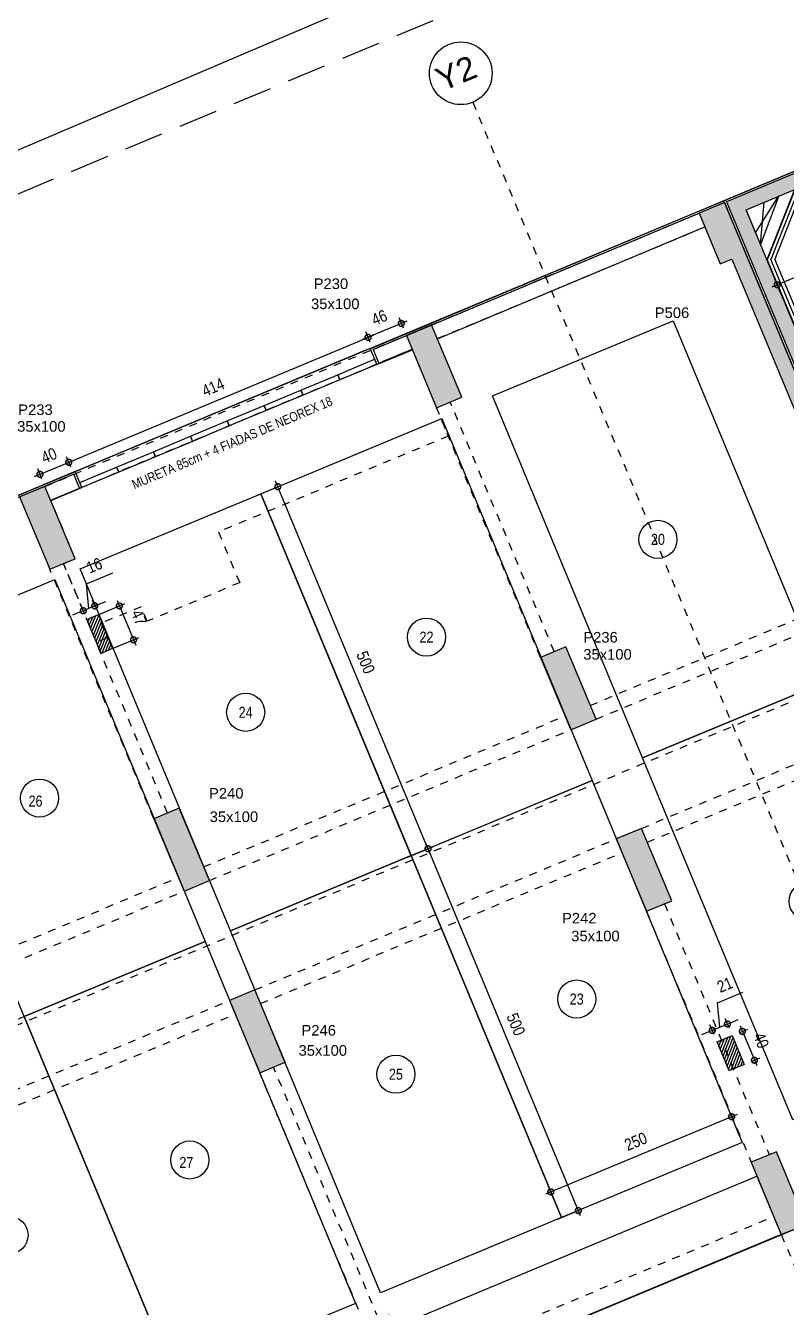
# Model space of a CAD drawing. Header units: metres. Extents: x -133 to 570, y -18 to 184.
# Drawn here: x -56.18 to -46.46, y 6.72 to 23.07 of the extents above; entities that cross this region are included whole.
import ezdxf
from ezdxf.enums import TextEntityAlignment as Align

# ---------------------------------------------------------------- set-up
doc = ezdxf.new("R2010")
doc.units = ezdxf.units.M
doc.header["$PDMODE"] = 35
for name, pattern in [('DASHEDX2', [1.5, 1, -0.5]), ('ESTILO_TQS_0004', [1.12, 0.5, -0.2, 0.01, -0.2, 0.01, -0.2]), ('HIDDEN2', [0.1875, 0.125, -0.0625])]:
    doc.linetypes.add(name, pattern=pattern)
for name, color, linetype in [('1', 232, 'DASHEDX2'), ('12', 232, 'Continuous'), ('154', 37, 'Continuous'), ('205', 232, 'ESTILO_TQS_0004'), ('242', 143, 'Continuous'), ('28', 232, 'Continuous'), ('29', 232, 'Continuous'), ('3', 2, 'Continuous'), ('66', 232, 'HIDDEN2'), ('9', 232, 'Continuous'), ('ARQ-ALV ACAB', 4, 'Continuous'), ('ARQ-ALV OSSO', 5, 'Continuous'), ('ARQ-AUX', 7, 'Continuous'), ('ARQ-AUX1', 1, 'Continuous'), ('ARQ-AUX2', 2, 'Continuous'), ('ARQ-DIM', 2, 'Continuous'), ('ARQ-DIM EMBASAM', 2, 'Continuous'), ('ARQ-ENCH', 1, 'Continuous'), ('ARQ-EST', 2, 'Continuous'), ('ARQ-PRJ', 7, 'DASHEDX2'), ('ARQ-SIM', 1, 'Continuous'), ('ARQ-SIM EMBASAM', 1, 'Continuous'), ('ARQ-TXT EMBASAM', 2, 'Continuous'), ('ARQ-VG', 1, 'Continuous')]:
    doc.layers.add(name, color=color, linetype=linetype)
doc.styles.add('Adesa', font='ARIALN.TTF')
doc.styles.get("Standard").update_dxf_attribs({"font": 'arial.ttf'})
doc.dimstyles.new('ADESA 1-0075', dxfattribs={"dimtxt": 0.15, "dimasz": 0.15, "dimexe": 0.075, "dimexo": 0.1, "dimgap": 0.1, "dimtad": 1, "dimdec": 1, "dimlfac": 100, "dimzin": 12, "dimtxsty": 'Adesa', "dimblk": 'DOTSMALL', "dimcen": 1, "dimdle": 0.075, "dimclrd": 1, "dimclre": 1, "dimclrt": 256, "dimazin": 3, "dimtm": 1e-09, "dimtfac": 1, "dimtdec": 1, "dimtmove": 1, "dimatfit": 0, "dimldrblk": 'DOTSMALL', "dimfxl": 0.8, "dimtvp": 2, "dimtolj": 1, "dimtzin": 0, "dimarcsym": 0})

# ---------------------------------------------------------------- blocks, each defined once
blk = doc.blocks.new('vaga')
blk.add_lwpolyline([(5, 0), (5, -2.5), (0, -2.5), (0, 0)], close=True)
blk.add_circle((2.5, -1.25), 0.243)
blk = doc.blocks.new('_DotSmall')
at = {"color": 0, "linetype": 'ByBlock', "const_width": 0.5}
blk.add_lwpolyline([(-0.0625, 0, 1), (0.0625, 0, 1)], format="xyb", close=True, dxfattribs=at)
blk = doc.blocks.new('*D115')
at = {"layer": 'ARQ-DIM EMBASAM', "color": 1, "lineweight": -2, "transparency": 16777216}
for p, q in [((-47.094, 9.183), (-49.541, 8.167)), ((-47.065, 8.918), (-47.192, 9.224)), ((-49.374, 7.959), (-49.501, 8.265))]:
    blk.add_line(p, q, dxfattribs=at)
at = {"layer": 'Defpoints', "color": 0, "transparency": 16777216}
for p in [(-47.027, 8.826, 0), (-49.472, 8.195), (-49.336, 7.867, 0)]:
    blk.add_point(p, dxfattribs=at)
at = {"layer": 'ARQ-DIM EMBASAM', "color": 1, "lineweight": -2, "transparency": 16777216, "xscale": 0.15, "yscale": 0.15, "zscale": 0.15}
for p, rotation in [((-47.163, 9.154), 22.56132299999763), ((-49.472, 8.195), 202.5613229999976)]:
    blk.add_blockref('_DotSmall', p, dxfattribs=dict(at, rotation=rotation))
at = {"layer": 'ARQ-DIM EMBASAM', "transparency": 16777216, "insert": (-48.386, 8.838), "char_height": 0.15, "attachment_point": 5, "rotation": 22.5613, "style": 'Adesa'}
blk.add_mtext('\\A1;250', dxfattribs=at)
blk = doc.blocks.new('*D116')
at = {"layer": 'ARQ-DIM EMBASAM', "color": 1, "lineweight": -2, "transparency": 16777216}
for p, q in [((-51.299, 12.465), (-50.97, 12.602)), ((-49.092, 7.887), (-51.068, 12.643)), ((-49.381, 7.848), (-49.051, 7.985))]:
    blk.add_line(p, q, dxfattribs=at)
at = {"layer": 'Defpoints', "color": 0, "transparency": 16777216}
for p in [(-51.039, 12.573), (-51.391, 12.427, 0), (-49.473, 7.809, 0)]:
    blk.add_point(p, dxfattribs=at)
at = {"layer": 'ARQ-DIM EMBASAM', "color": 1, "lineweight": -2, "transparency": 16777216, "xscale": 0.15, "yscale": 0.15, "zscale": 0.15}
for p, rotation in [((-51.039, 12.573), 112.5613230000007), ((-49.12, 7.956), 292.5613230000007)]:
    blk.add_blockref('_DotSmall', p, dxfattribs=dict(at, rotation=rotation))
at = {"layer": 'ARQ-DIM EMBASAM', "transparency": 16777216, "insert": (-49.917, 10.332), "char_height": 0.15, "attachment_point": 5, "rotation": 292.5613, "style": 'Adesa'}
blk.add_mtext('\\A1;500', dxfattribs=at)
blk = doc.blocks.new('*D117')
at = {"layer": 'ARQ-DIM EMBASAM', "color": 1, "lineweight": -2, "transparency": 16777216}
for p, q in [((-53.217, 17.083), (-52.888, 17.219)), ((-51.01, 12.504), (-52.986, 17.26)), ((-51.299, 12.465), (-50.97, 12.602))]:
    blk.add_line(p, q, dxfattribs=at)
at = {"layer": 'Defpoints', "color": 0, "transparency": 16777216}
for p in [(-52.957, 17.191), (-53.31, 17.044, 0), (-51.391, 12.427, 0)]:
    blk.add_point(p, dxfattribs=at)
at = {"layer": 'ARQ-DIM EMBASAM', "color": 1, "lineweight": -2, "transparency": 16777216, "xscale": 0.15, "yscale": 0.15, "zscale": 0.15}
for p, rotation in [((-52.957, 17.191), 112.5613229999981), ((-51.039, 12.573), 292.561322999998)]:
    blk.add_blockref('_DotSmall', p, dxfattribs=dict(at, rotation=rotation))
at = {"layer": 'ARQ-DIM EMBASAM', "transparency": 16777216, "insert": (-51.835, 14.95), "char_height": 0.15, "attachment_point": 5, "rotation": 292.5613, "style": 'Adesa'}
blk.add_mtext('\\A1;500', dxfattribs=at)
blk = doc.blocks.new('*D170')
at = {"layer": 'ARQ-DIM EMBASAM', "color": 1, "lineweight": -2, "transparency": 16777216}
for p, q in [((-45.265, 20.316), (-46.649, 19.739)), ((-45.287, 20.174), (-45.363, 20.357)), ((-46.533, 19.655), (-46.609, 19.837))]:
    blk.add_line(p, q, dxfattribs=at)
at = {"layer": 'Defpoints', "color": 0, "transparency": 16777216}
for p in [(-45.248, 20.082), (-46.58, 19.768), (-46.494, 19.562)]:
    blk.add_point(p, dxfattribs=at)
at = {"layer": 'ARQ-DIM EMBASAM', "color": 1, "lineweight": -2, "transparency": 16777216, "xscale": 0.15, "yscale": 0.15, "zscale": 0.15}
for p, rotation in [((-45.334, 20.288), 22.64566509123656), ((-46.58, 19.768), 202.6456650912366)]:
    blk.add_blockref('_DotSmall', p, dxfattribs=dict(at, rotation=rotation))
at = {"layer": 'ARQ-DIM EMBASAM', "transparency": 16777216, "insert": (-46.025, 20.191), "char_height": 0.15, "attachment_point": 5, "rotation": 22.6457, "style": 'Adesa'}
blk.add_mtext('\\A1;135', dxfattribs=at)
blk = doc.blocks.new('ADESA-IND')
h = blk.add_hatch(color=256)
h.paths.add_polyline_path([(0.177, 0), (0.319, 0.125), (0.354, 0.068)])
h.paths.add_polyline_path([(0.177, 0), (0.034, 0.125), (0, 0.068)])
for points in [[(0.177, 0), (0.034, 0.125), (0, 0.068)], [(0.177, 0), (0.319, 0.125), (0.354, 0.068)]]:
    blk.add_lwpolyline(points, close=True)
blk = doc.blocks.new('ESCADA 4 ANDAR')
at = {"layer": 'ARQ-ALV ACAB'}
blk.add_lwpolyline([(2.923, 1.25), (0.493, 1.25), (0.493, 1.4), (2.923, 1.4)], close=True, dxfattribs=at)
at = {"layer": 'ARQ-ALV OSSO'}
blk.add_lwpolyline([(2.918, 1.255), (0.498, 1.255), (0.498, 1.395), (2.918, 1.395)], close=True, dxfattribs=at)
at = {"layer": 'ARQ-AUX1'}
for p, q in [((0.493, 2.609), (0.493, 2.57)), ((0.493, 2.525), (0.493, 1.485)), ((0.763, 2.61), (0.763, 2.57)), ((0.763, 2.525), (0.763, 1.485)), ((1.033, 2.61), (1.033, 2.57)), ((1.033, 2.525), (1.033, 1.485)), ((1.303, 2.61), (1.303, 2.57)), ((1.303, 2.525), (1.303, 1.485)), ((1.573, 2.61), (1.573, 2.57)), ((1.573, 2.525), (1.573, 1.485)), ((1.843, 2.61), (1.843, 2.57)), ((1.843, 2.525), (1.843, 1.485)), ((2.113, 2.61), (2.113, 2.57)), ((2.113, 2.525), (2.113, 1.485)), ((2.383, 2.61), (2.383, 2.57)), ((2.383, 2.525), (2.383, 1.44)), ((2.653, 2.61), (2.653, 2.57)), ((2.653, 2.57), (2.653, 1.485)), ((2.923, 2.61), (2.923, 2.57)), ((2.923, 2.525), (2.923, 1.485)), ((0.493, 1.435), (0.493, 1.4)), ((0.763, 1.44), (0.763, 1.4)), ((1.033, 1.44), (1.033, 1.4)), ((1.303, 1.44), (1.303, 1.4)), ((1.573, 1.44), (1.573, 1.4)), ((1.843, 1.44), (1.843, 1.4)), ((2.113, 1.44), (2.113, 1.4)), ((2.383, 1.44), (2.383, 1.4)), ((2.653, 1.44), (2.653, 1.4)), ((2.923, 1.44), (2.923, 1.4)), ((0.493, 1.25), (0.493, 1.21)), ((0.493, 1.165), (0.493, 0.085)), ((0.783, 1.25), (0.783, 1.21)), ((0.783, 1.165), (0.783, 0.085)), ((1.073, 1.25), (1.073, 1.21)), ((1.073, 1.165), (1.073, 0.085)), ((1.363, 1.25), (1.363, 1.21)), ((1.363, 1.165), (1.363, 0.085)), ((1.653, 1.25), (1.653, 1.21)), ((1.653, 1.165), (1.653, 0.085)), ((1.943, 1.25), (1.943, 1.21)), ((1.943, 1.165), (1.943, 0.085)), ((2.233, 1.25), (2.233, 1.21)), ((2.233, 1.165), (2.233, 0.085)), ((2.523, 1.25), (2.523, 1.21)), ((2.523, 1.165), (2.523, 0.085)), ((2.813, 1.25), (2.813, 1.21)), ((2.813, 1.165), (2.813, 0.085)), ((0.493, 0.04), (0.493, 0)), ((0.783, 0.04), (0.783, 0)), ((1.073, 0.04), (1.073, 0)), ((1.363, 0.04), (1.363, 0)), ((1.653, 0.04), (1.653, 0)), ((1.943, 0.04), (1.943, 0)), ((2.233, 0.04), (2.233, 0)), ((2.523, 0.04), (2.523, 0)), ((2.813, 0.04), (2.813, 0))]:
    blk.add_line(p, q, dxfattribs=at)
for points in [[(3.061, 3.26), (3.101, 3.26)], [(3.146, 3.26), (4.171, 3.26)], [(3.659, 3.26), (3.659, 2.7)], [(4.221, 3.26), (4.261, 3.26)], [(3.061, 2.98), (3.101, 2.98)], [(3.146, 2.98), (4.171, 2.98)], [(4.221, 2.98), (4.261, 2.98)], [(3.061, 2.7), (3.101, 2.7)], [(3.146, 2.7), (4.171, 2.7)], [(4.221, 2.7), (4.261, 2.7)], [(2.813, 0.675), (-0.028, 0.675), (-0.028, 2.025), (2.923, 2.025)]]:
    blk.add_lwpolyline(points, dxfattribs=at)
at = {"layer": 'ARQ-AUX2'}
for p, q in [((3.061, 3.56), (3.146, 3.475)), ((3.101, 3.456), (3.061, 3.496)), ((3.101, 2.615), (3.101, 3.456)), ((3.146, 2.57), (3.146, 3.475)), ((4.261, 3.56), (4.171, 3.47)), ((4.171, 3.47, 0), (4.171, 0.718, 0)), ((4.221, 3.456), (4.261, 3.496)), ((4.221, 3.456, 0), (4.221, 0.705, 0)), ((-0.635, 1.976), (-0.013, 2.539)), ((0.005, 2.494), (-0.59, 1.957)), ((-0.013, 2.539), (0.064, 2.57)), ((0.082, 2.525), (0.005, 2.494)), ((0.064, 2.57), (3.056, 2.57)), ((3.101, 2.525), (0.082, 2.525)), ((3.056, 2.57), (3.101, 2.615)), ((3.101, 2.525), (3.146, 2.57)), ((-0.667, 1.899), (-0.635, 1.976)), ((-0.667, 0.751), (-0.667, 1.899)), ((-0.59, 1.957), (-0.622, 1.88)), ((-0.622, 1.88), (-0.622, 0.77)), ((-0.635, 0.674), (-0.667, 0.751)), ((-0.014, 0.071), (-0.635, 0.674)), ((-0.622, 0.77), (-0.59, 0.693)), ((-0.59, 0.693), (0.004, 0.116)), ((0.063, 0.04), (-0.014, 0.071)), ((0.004, 0.116), (0.081, 0.085))]:
    blk.add_line(p, q, dxfattribs=at)
for points in [[(2.963, 1.165), (0.453, 1.165), (0.408, 1.21), (0.408, 1.44), (0.453, 1.485), (2.963, 1.485), (3.008, 1.44), (3.008, 1.21)], [(2.918, 1.21), (0.498, 1.21), (0.453, 1.255), (0.453, 1.395), (0.498, 1.44), (2.918, 1.44), (2.963, 1.395), (2.963, 1.255)]]:
    blk.add_lwpolyline(points, close=True, dxfattribs=at)
for points in [[(0.063, 0.04), (3.531, 0.04), (3.607, 0.072), (4.221, 0.705)], [(0.081, 0.085), (3.512, 0.085), (3.588, 0.117), (4.171, 0.718)]]:
    blk.add_lwpolyline(points, dxfattribs=at)
at = {"layer": 'ARQ-PRJ'}
blk.add_lwpolyline([(-0.485, 0.866), (-0.118, 1.233), (-0.203, 1.431), (0.08, 1.149), (-0.004, 1.347), (0.402, 1.753)], dxfattribs=at)
for centre, radius, start, end in [((0.459, 1.443), 1.166, 88.3486, 179.7078), ((0.493, 1.2), 1.2, 180, 270)]:
    blk.add_arc(centre, radius, start, end, dxfattribs=at)
at = {"layer": 'ARQ-SIM EMBASAM'}
blk.add_circle((2.813, 0.675), 0.025, dxfattribs=at)
at = {"layer": 'ARQ-SIM EMBASAM', "xscale": 0.7500000000000036, "yscale": 0.7500000000000036, "zscale": 0.125}
blk.add_blockref('ADESA-IND', (3.526, 2.7), dxfattribs=at)
at = {"layer": 'ARQ-SIM EMBASAM', "xscale": 0.7500000000000036, "yscale": 0.7500000000000036, "zscale": 0.125, "rotation": 90}
blk.add_blockref('ADESA-IND', (2.923, 1.893), dxfattribs=at)
blk = doc.blocks.new('*D251')
at = {"layer": 'ARQ-DIM EMBASAM', "color": 1, "lineweight": -2, "transparency": 16777216}
for p, q in [((-55.4, 15.952), (-55.064, 16.093)), ((-55.368, 15.639), (-55.4, 15.952)), ((-55.286, 15.652), (-55.323, 15.739)), ((-55.294, 15.67), (-55.155, 15.728)), ((-55.441, 15.608), (-55.58, 15.551)), ((-55.434, 15.59), (-55.47, 15.678)), ((-55.294, 15.67), (-55.441, 15.608)), ((-55.294, 15.67), (-55.441, 15.608))]:
    blk.add_line(p, q, dxfattribs=at)
at = {"layer": 'Defpoints', "color": 0, "transparency": 16777216}
for p in [(-55.441, 15.608), (-55.248, 15.559), (-55.395, 15.498)]:
    blk.add_point(p, dxfattribs=at)
at = {"layer": 'ARQ-DIM EMBASAM', "color": 1, "lineweight": -2, "transparency": 16777216, "xscale": 0.15, "yscale": 0.15, "zscale": 0.15}
for p, rotation in [((-55.294, 15.67), 202.6539497683631), ((-55.441, 15.608), 22.65394976836306)]:
    blk.add_blockref('_DotSmall', p, dxfattribs=dict(at, rotation=rotation))
at = {"layer": 'ARQ-DIM EMBASAM', "transparency": 16777216, "insert": (-55.3, 16.186), "char_height": 0.15, "attachment_point": 5, "rotation": 22.6539, "style": 'Adesa'}
blk.add_mtext('\\A1;16', dxfattribs=at)
blk = doc.blocks.new('*D252')
at = {"layer": 'ARQ-DIM EMBASAM', "color": 1, "lineweight": -2, "transparency": 16777216}
for p, q in [((-47.345, 10.607), (-47.018, 10.744)), ((-47.313, 10.296), (-47.345, 10.607)), ((-47.387, 10.201), (-47.439, 10.324)), ((-47.216, 10.336), (-47.41, 10.255)), ((-47.216, 10.336), (-47.41, 10.255)), ((-47.193, 10.282), (-47.245, 10.405)), ((-47.216, 10.336), (-47.078, 10.394)), ((-47.41, 10.255), (-47.548, 10.197))]:
    blk.add_line(p, q, dxfattribs=at)
at = {"layer": 'Defpoints', "color": 0, "transparency": 16777216}
for p in [(-47.41, 10.255), (-47.155, 10.189), (-47.349, 10.109)]:
    blk.add_point(p, dxfattribs=at)
at = {"layer": 'ARQ-DIM EMBASAM', "color": 1, "lineweight": -2, "transparency": 16777216, "xscale": 0.15, "yscale": 0.15, "zscale": 0.15}
for p, rotation in [((-47.41, 10.255), 22.64854631721699), ((-47.216, 10.336), 202.648546317217)]:
    blk.add_blockref('_DotSmall', p, dxfattribs=dict(at, rotation=rotation))
at = {"layer": 'ARQ-DIM EMBASAM', "transparency": 16777216, "insert": (-47.249, 10.837), "char_height": 0.15, "attachment_point": 5, "rotation": 22.6485, "style": 'Adesa'}
blk.add_mtext('\\A1;21', dxfattribs=at)
blk = doc.blocks.new('*D253')
at = {"layer": 'ARQ-DIM EMBASAM', "color": 1, "lineweight": -2, "transparency": 16777216}
for p, q in [((-47.055, 10.312), (-46.843, 9.805)), ((-47.063, 10.228), (-46.957, 10.272)), ((-46.909, 9.859), (-46.803, 9.903))]:
    blk.add_line(p, q, dxfattribs=at)
at = {"layer": 'Defpoints', "color": 0, "transparency": 16777216}
for p in [(-47.155, 10.189), (-47.001, 9.82), (-46.872, 9.874)]:
    blk.add_point(p, dxfattribs=at)
at = {"layer": 'ARQ-DIM EMBASAM', "color": 1, "lineweight": -2, "transparency": 16777216, "xscale": 0.15, "yscale": 0.15, "zscale": 0.15}
for p, rotation in [((-47.026, 10.243), 112.6539499890447), ((-46.872, 9.874), 292.6539499890447)]:
    blk.add_blockref('_DotSmall', p, dxfattribs=dict(at, rotation=rotation))
at = {"layer": 'ARQ-DIM EMBASAM', "transparency": 16777216, "insert": (-46.786, 10.127), "char_height": 0.15, "attachment_point": 5, "rotation": 292.6539, "style": 'Adesa'}
blk.add_mtext('\\A1;40', dxfattribs=at)
blk = doc.blocks.new('CIRCULAÇAO VERTICAL EMBASAMENTO')
at = {"layer": 'ARQ-ALV ACAB', "elevation": 0}
for points in [[(4.975, -2.116), (4.975, 2.255), (4.785, 2.255), (4.785, 2.455), (5.275, 2.455)], [(4.306, -2.805), (4.975, -2.116)], [(-0.075, -3.025), (5.275, -3.025)]]:
    blk.add_lwpolyline(points, dxfattribs=at)
at = {"layer": 'ARQ-ALV OSSO', "elevation": 0}
for points in [[(-0.075, -3), (5.17, -3), (5.17, 2.45), (4.79, 2.45), (4.79, 2.26), (4.98, 2.26), (4.98, -2.81), (0, -2.81), (0, -0.19), (2.55, -0.19), (2.55, 2.26)], [(5.275, -3), (5.2, -3), (5.2, 2.45), (5.275, 2.45)], [(4.308, -2.81), (4.98, -2.118)], [(4.524, -2.81), (4.98, -2.328)]]:
    blk.add_lwpolyline(points, dxfattribs=at)
at = {"layer": 'ARQ-SIM', "elevation": 0}
for points in [[(4.98, -2.328), (4.731, -2.81)], [(4.98, -2.492), (4.524, -2.81)]]:
    blk.add_lwpolyline(points, dxfattribs=at)
blk = doc.blocks.new('terreno + circ vert')
at = {"layer": 'ARQ-AUX2'}
blk.add_lwpolyline([(40.5424, -5.025), (-9.4576, -5.025), (-9.4576, -6.3993), (-12.8191, -4.225), (-35.3141, -4.225), (-38.7204, -6.3934), (-38.7204, -5.025), (-98.7204, -5.025), (-98.7204, -6.3233), (-100.1347, -7.6164, -0.2181845), (-104.0373, -5.9813, -0.3681428), (-104.1124, 0.3352, -0.1038207), (-102.2922, 1.9977), (-101.1746, 2.4667), (-79.9769, 11.499), (-64.6872, 17.9037), (-47.6349, 25.1734, 0.004837), (-33.9339, 29.6502, 0.3216599), (-26.9675, 42.0962)], format="xyb", dxfattribs=at)
at = {"layer": 'ARQ-EST', "color": 102}
blk.add_lwpolyline([(45.0315, 1.1617, 0.011807), (45.0465, 1.811), (45.1211, 8.4606), (42.945, 9.4812), (35.5548, 12.9472), (27.5061, 16.8929), (22.1014, 19.5405), (15.0017, 23.0148), (8.3251, 26.282), (0.4895, 30.0914), (-5.8932, 33.2362), (-11.2422, 35.8718), (-77.2068, 8.3436), (-72.4625, -3.025), (39.7459, -3.025), (40.5291, -3.025, 0.3925275), (45.0315, 1.1617)], format="xyb", dxfattribs=at)
at = {"layer": 'ARQ-PRJ', "color": 1, "ltscale": 0.5}
blk.add_lwpolyline([(48.0419, 1.3908), (48.1056, 7.0609), (42.945, 9.4812), (35.5548, 12.9472), (27.5061, 16.8929), (22.1014, 19.5405), (15.0017, 23.0148), (8.3251, 26.282), (0.4895, 30.0914), (-5.8932, 33.2362), (-12.2759, 36.3811), (-18.9156, 39.6675), (-31.5995, 31.2229), (-104.3835, 0.8491), (-104.1403, -6.025), (40.5424, -6.025, 0.4109303)], format="xyb", close=True, dxfattribs=at)
at = {"layer": 'Defpoints'}
blk.add_lwpolyline([(45.0315, 1.1617, 0.0118069), (45.0465, 1.811), (45.1211, 8.4606), (42.945, 9.4812), (35.5548, 12.9472), (27.5061, 16.8929), (22.1014, 19.5405), (15.0017, 23.0148), (8.3251, 26.282), (0.4895, 30.0914), (-5.8932, 33.2362), (-11.2422, 35.8718), (-77.2068, 8.3436), (-72.4625, -3.025), (39.7459, -3.025), (40.5292, -3.025, 0.3925339)], format="xyb", close=True, dxfattribs=at)
at = {"rotation": 202.6491162783326}
blk.add_blockref('CIRCULAÇAO VERTICAL EMBASAMENTO', (-41.3011, 20.0498, 0), dxfattribs=at)
blk = doc.blocks.new('PL NEOREX 18')
at = {"layer": 'ARQ-AUX1'}
blk.add_lwpolyline([(0, 0), (0.51, 0), (0.51, -0.07), (0, -0.07)], close=True, dxfattribs=at)
blk = doc.blocks.new('*D328')
at = {"layer": 'ARQ-DIM EMBASAM', "color": 1, "lineweight": -2, "transparency": 16777216}
for p, q in [((-51.78, 19.036), (-51.834, 19.166)), ((-55.695, 17.474), (-51.736, 19.126)), ((-55.6, 17.442), (-55.655, 17.572))]:
    blk.add_line(p, q, dxfattribs=at)
at = {"layer": 'Defpoints', "color": 0, "transparency": 16777216}
for p in [(-51.805, 19.097), (-51.741, 18.944), (-55.562, 17.349)]:
    blk.add_point(p, dxfattribs=at)
at = {"layer": 'ARQ-DIM EMBASAM', "color": 1, "lineweight": -2, "transparency": 16777216, "xscale": 0.15, "yscale": 0.15, "zscale": 0.15}
for p, rotation in [((-51.805, 19.097), 22.65242838520246), ((-55.626, 17.503), 202.6524283852025)]:
    blk.add_blockref('_DotSmall', p, dxfattribs=dict(at, rotation=rotation))
at = {"layer": 'ARQ-DIM EMBASAM', "transparency": 16777216, "insert": (-53.783, 18.462), "char_height": 0.15, "attachment_point": 5, "rotation": 22.6524, "style": 'Adesa'}
blk.add_mtext('\\A1;414', dxfattribs=at)
blk = doc.blocks.new('*D331')
at = {"layer": 'ARQ-DIM EMBASAM', "color": 1, "lineweight": -2, "transparency": 16777216}
for p, q in [((-56.063, 17.32), (-55.556, 17.531)), ((-55.6, 17.442), (-55.655, 17.572)), ((-55.969, 17.288), (-56.023, 17.418))]:
    blk.add_line(p, q, dxfattribs=at)
at = {"layer": 'Defpoints', "color": 0, "transparency": 16777216}
for p in [(-55.626, 17.503), (-55.562, 17.349), (-55.93, 17.195)]:
    blk.add_point(p, dxfattribs=at)
at = {"layer": 'ARQ-DIM EMBASAM', "color": 1, "lineweight": -2, "transparency": 16777216, "xscale": 0.15, "yscale": 0.15, "zscale": 0.15}
for p, rotation in [((-55.626, 17.503), 22.65394656000356), ((-55.994, 17.349), 202.6539465600036)]:
    blk.add_blockref('_DotSmall', p, dxfattribs=dict(at, rotation=rotation))
at = {"layer": 'ARQ-DIM EMBASAM', "transparency": 16777216, "insert": (-55.878, 17.589), "char_height": 0.15, "attachment_point": 5, "rotation": 22.6539, "style": 'Adesa'}
blk.add_mtext('\\A1;40', dxfattribs=at)
blk = doc.blocks.new('*D332')
at = {"layer": 'ARQ-DIM EMBASAM', "color": 1, "lineweight": -2, "transparency": 16777216}
for p, q in [((-51.311, 19.303), (-51.874, 19.068)), ((-51.354, 19.214), (-51.409, 19.344)), ((-51.78, 19.036), (-51.834, 19.166))]:
    blk.add_line(p, q, dxfattribs=at)
at = {"layer": 'Defpoints', "color": 0, "transparency": 16777216}
for p in [(-51.805, 19.097), (-51.316, 19.121), (-51.741, 18.944)]:
    blk.add_point(p, dxfattribs=at)
at = {"layer": 'ARQ-DIM EMBASAM', "color": 1, "lineweight": -2, "transparency": 16777216, "xscale": 0.15, "yscale": 0.15, "zscale": 0.15}
for p, rotation in [((-51.38, 19.274), 22.65454244595748), ((-51.805, 19.097), 202.6545424459575)]:
    blk.add_blockref('_DotSmall', p, dxfattribs=dict(at, rotation=rotation))
at = {"layer": 'ARQ-DIM EMBASAM', "transparency": 16777216, "insert": (-51.661, 19.349), "char_height": 0.15, "attachment_point": 5, "rotation": 22.6545, "style": 'Adesa'}
blk.add_mtext('\\A1;46', dxfattribs=at)
blk = doc.blocks.new('*D365')
at = {"layer": 'ARQ-DIM EMBASAM', "color": 1, "lineweight": -2, "transparency": 16777216}
for p, q in [((-55.229, 15.567), (-54.911, 15.7)), ((-55.009, 15.74), (-54.77, 15.169)), ((-55.048, 15.134), (-54.73, 15.267))]:
    blk.add_line(p, q, dxfattribs=at)
at = {"layer": 'Defpoints', "color": 0, "transparency": 16777216}
for p in [(-55.321, 15.529, 0), (-54.799, 15.238), (-55.141, 15.095, 0)]:
    blk.add_point(p, dxfattribs=at)
at = {"layer": 'ARQ-DIM EMBASAM', "color": 1, "lineweight": -2, "transparency": 16777216, "xscale": 0.15, "yscale": 0.15, "zscale": 0.15}
for p, rotation in [((-54.98, 15.671), 112.6539497683633), ((-54.799, 15.238), 292.6539497683632)]:
    blk.add_blockref('_DotSmall', p, dxfattribs=dict(at, rotation=rotation))
at = {"layer": 'ARQ-DIM EMBASAM', "transparency": 16777216, "insert": (-54.728, 15.522), "char_height": 0.15, "attachment_point": 5, "rotation": 292.6539, "style": 'Adesa'}
blk.add_mtext('\\A1;47', dxfattribs=at)
blk = doc.blocks.new('est-lo-027-5s2-r00')
at = {"layer": '3'}
h = blk.add_hatch(color=8, dxfattribs=at)
h.dxf.hatch_style = 1
h.paths.add_polyline_path([(-148.970122, -1084.012884), (-175.931779, -1019.413174), (-161.168519, -1013.253129), (-321.746601, -628.409121), (-336.548809, -634.585416), (-359.652264, -579.215304), (-327.356512, -565.739741), (-116.720778, -1070.552721)])
h.paths.add_polyline_path([(-2993.189391, -2271.093091), (-3020.150796, -2206.493691), (-3034.91647, -2212.656366), (-3140.452498, -1959.793707), (-3125.686931, -1953.631076), (-3148.796798, -1898.260198), (-3181.096476, -1911.740954), (-3025.489069, -2284.573847)])
h.paths.add_polyline_path([(-3206.956585, -1758.910115), (-3258.953894, -1634.325686), (-3291.253561, -1647.80647), (-3239.256251, -1772.390899)])
h.paths.add_polyline_path([(-3349.413448, -1508.456443), (-3317.113664, -1494.975643), (-3340.223531, -1439.604766), (-3354.989096, -1445.767396), (-3459.753463, -1194.753625), (-3444.987898, -1188.590995), (-3471.949774, -1123.990766), (-3504.249558, -1137.471566)])
h.paths.add_polyline_path([(-307.055595, -557.258747), (-324.589687, -564.576864), (-113.903768, -1069.377), (37.443296, -1006.210029), (30.125018, -988.67555), (-103.687953, -1044.524404)])
h.paths.add_polyline_path([(395.50603, -856.766701), (368.54544, -792.167119), (353.779873, -798.329751), (193.164483, -413.500243), (207.93005, -407.337612), (184.820183, -351.966735), (-61.58022, -454.805644), (-28.455689, -534.171498), (-10.921578, -526.853373), (-36.727985, -465.02163), (159.838629, -382.981602), (355.888227, -852.713346), (159.321613, -934.753374), (132.745266, -871.076866), (115.211155, -878.39499), (141.787502, -942.071499), (123.330543, -949.774788), (130.648668, -967.308899)])
h.paths.add_polyline_path([(-627.731572, 63.086413), (-600.77006, -1.512943), (-586.004505, 4.649683), (-426.160048, -378.335115), (-440.918994, -384.494983), (-417.811063, -439.861221), (-385.518803, -426.383561), (-595.432703, 76.566831)])
h.paths.add_polyline_path([(-83.249658, 290.335142), (-592.661728, 77.724364), (-382.746826, -425.22843), (-365.212715, -417.910305), (-567.809492, 67.508377), (-108.231211, 259.320275), (-7.318125, 17.534111), (-242.644353, -80.682824), (-140.960826, -324.314951), (-70.362958, -294.849871), (-77.681083, -277.31576), (-130.744839, -299.462715), (-217.792117, -90.898811), (0, 0), (87.047278, -208.563904), (33.98352, -230.71086), (41.301645, -248.244971), (126.66508, -212.61726), (103.555213, -157.246382), (88.789646, -163.409014), (-71.053349, 219.572281), (-56.287782, 225.734912)])
h.paths.add_polyline_path([(2148.345152, 312.594689), (2171.455384, 257.22294), (2186.220944, 263.385568), (2291.759341, 10.517234), (2276.992979, 4.354271), (2303.95449, -60.245085), (2336.258434, -46.762549), (2180.648658, 326.076018)])
h.paths.add_polyline_path([(2122.488559, 465.414846), (2070.491249, 589.999274), (2038.191583, 576.51849), (2090.188893, 451.934062)])
h.paths.add_polyline_path([(1825.196854, 1086.85293), (1852.158366, 1022.253574), (1866.923925, 1028.416201), (1971.688571, 777.401762), (1956.922202, 771.238796), (1980.031084, 715.87028), (2012.330763, 729.351036), (1857.495723, 1100.333348)])
h.paths.add_polyline_path([(-2506.848631, -2068.110954), (-2474.548964, -2054.63017), (-2513.06549, -1962.345409), (-2545.365156, -1975.826193)])
h.paths.add_polyline_path([(-2008.510637, -1860.120102), (-1971.596733, -1844.713492), (-2010.113259, -1752.42873), (-2047.027163, -1767.83534)])
h.paths.add_polyline_path([(-1510.173594, -1652.131632), (-1477.873928, -1638.650848), (-1516.390454, -1546.366086), (-1548.69012, -1559.84687)])
h.paths.add_polyline_path([(-2727.356416, -1539.777778), (-2695.056749, -1526.296994), (-2733.573275, -1434.012233), (-2765.872941, -1447.493017)])
h.paths.add_polyline_path([(-1016.425474, -1446.127269), (-984.125808, -1432.646485), (-1022.642334, -1340.361723), (-1054.942, -1353.842507)])
h.paths.add_polyline_path([(-2180.679227, -1447.607099), (-2143.765323, -1432.200489), (-2182.281849, -1339.915727), (-2219.195753, -1355.322337)])
h.paths.add_polyline_path([(-522.726284, -1240.005668), (-490.426618, -1226.524884), (-528.943144, -1134.240122), (-561.24281, -1147.720906)])
h.paths.add_polyline_path([(-1682.342105, -1239.618596), (-1650.042439, -1226.137812), (-1688.558965, -1133.85305), (-1720.858631, -1147.333834)])
h.paths.add_polyline_path([(-2277.354905, -1215.973493), (-2240.441001, -1200.566883), (-2278.957527, -1108.282121), (-2315.871431, -1123.688731)])
h.paths.add_polyline_path([(-1188.61845, -1033.555614), (-1156.318784, -1020.07483), (-1194.83531, -927.790068), (-1227.134976, -941.270852)])
h.paths.add_polyline_path([(-1779.017844, -1007.985049), (-1746.718178, -994.504265), (-1785.234704, -902.219503), (-1817.53437, -915.700287)])
h.paths.add_polyline_path([(-2947.092742, -1013.293008), (-2914.793075, -999.812224), (-2953.309601, -907.527463), (-2985.609268, -921.008247)])
h.paths.add_polyline_path([(-694.894795, -827.492632), (-662.595129, -814.011848), (-701.111655, -721.727086), (-733.411321, -735.20787)])
h.paths.add_polyline_path([(-1285.29419, -801.922067), (-1252.994524, -788.441283), (-1291.51105, -696.156521), (-1323.810716, -709.637305)])
h.paths.add_polyline_path([(-2448.754038, -805.303867), (-2411.840133, -789.897257), (-2450.356659, -697.612495), (-2487.270563, -713.019106)])
h.paths.add_polyline_path([(72.453638, -775.948255), (89.987743, -768.630115), (31.827789, -629.280125), (14.293684, -636.598265)], flags=17)
h.paths.add_polyline_path([(793.258016, -690.758509), (825.557683, -677.277725), (787.041157, -584.992964), (754.741491, -598.473748)])
h.paths.add_polyline_path([(-791.570535, -595.859085), (-759.270869, -582.378301), (-797.787395, -490.093539), (-830.087061, -503.574323)])
h.paths.add_polyline_path([(-1950.416952, -597.315399), (-1918.117286, -583.834615), (-1956.633811, -491.549854), (-1988.933478, -505.030638)])
h.paths.add_polyline_path([(1288.827223, -483.924739), (1325.741127, -468.518129), (1287.224601, -376.233367), (1250.310697, -391.639977)])
h.paths.add_polyline_path([(-1456.693297, -391.252417), (-1424.393631, -377.771633), (-1462.910156, -285.486871), (-1495.209823, -298.967655)])
h.paths.add_polyline_path([(1791.778336, -274.010037), (1824.078002, -260.529253), (1785.561476, -168.244491), (1753.26181, -181.725275)])
h.paths.add_polyline_path([(621.089508, -278.245472), (653.389175, -264.764688), (614.872649, -172.479927), (582.572983, -185.960711)])
h.paths.add_polyline_path([(-962.969643, -185.189435), (-930.669976, -171.708651), (-969.186502, -79.423889), (-1001.486168, -92.904673)])
h.paths.add_polyline_path([(1116.658827, -71.412197), (1153.572731, -56.005587), (1115.056205, 36.279175), (1078.142301, 20.872565)])
h.paths.add_polyline_path([(524.413242, -46.610684), (556.712909, -33.1299), (518.196383, 59.154862), (485.896717, 45.674078)])
h.paths.add_polyline_path([(1019.982611, 160.222697), (1056.896515, 175.629307), (1018.379989, 267.914069), (981.466085, 252.507459)])
h.paths.add_polyline_path([(1571.272116, 254.319389), (1603.571782, 267.800173), (1565.055256, 360.084935), (1532.75559, 346.604151)])
h.paths.add_polyline_path([(353.015134, 364.056581), (385.3148, 377.537365), (346.798275, 469.822126), (314.498608, 456.341342)])
h.paths.add_polyline_path([(848.584495, 570.889889), (885.4984, 586.2965), (846.981874, 678.581261), (810.067969, 663.174651)])
h.paths.add_polyline_path([(1351.53582, 780.80418), (1383.835487, 794.284964), (1345.318961, 886.569725), (1313.019294, 873.088941)])
edge = h.paths.add_edge_path(flags=17)
edge.add_line((16.667724, 82.372607), (19.948001, 83.741683))
at = {"layer": '1'}
for p, q in [((-969.186502, -79.423889), (-627.731572, 63.086413)), ((-961.868423, -96.958019), (-620.413493, 45.552283)), ((-1462.910156, -285.486871), (-1001.486168, -92.904673)), ((-1455.592033, -303.020983), (-994.168045, -110.438785)), ((-812.552947, -496.256205), (-945.435529, -177.871317)), ((-830.087061, -503.574323), (-962.969643, -185.189435)), ((-1323.810716, -709.637305), (-1456.693414, -391.252465)), ((-1306.276605, -702.31918), (-1439.159303, -383.934341)), ((-766.588994, -564.84419), (-425.127873, -422.33026)), ((-759.270869, -582.378301), (-417.809748, -439.864371)), ((-1260.312649, -770.907172), (-798.888674, -578.324942)), ((-701.111655, -721.727086), (-359.652771, -579.21409)), ((-1252.994524, -788.441283), (-791.570549, -595.859053)), ((-693.79353, -739.261197), (-352.334646, -596.748201)), ((-1194.83531, -927.790068), (-733.411335, -735.207838)), ((-1187.517185, -945.324179), (-726.09321, -752.741949)), ((-1754.036303, -976.970154), (-1292.612328, -784.387924)), ((-1746.718178, -994.504265), (-1285.294204, -801.922035)), ((-694.894795, -827.492632), (-561.24281, -1147.720906)), ((-671.814848, -817.859875), (-538.162863, -1138.088149)), ((-1688.558965, -1133.85305), (-1227.13499, -941.27082)), ((-1681.24084, -1151.387161), (-1219.816865, -958.804931)), ((-1037.407889, -1346.524382), (-1171.084434, -1026.237496)), ((-1054.942, -1353.842507), (-1188.618545, -1033.555621)), ((-993.756623, -1409.575997), (-532.3571, -1216.93518)), ((-750.657649, -1335.170231), (-522.726284, -1240.005668)), ((-522.726284, -1240.005668), (-369.125662, -1608.030327))]:
    blk.add_line(p, q, dxfattribs=at)
at = {"layer": '154'}
for points in [[(-1015.363724, -1357.801043), (-553.921584, -1165.262336), (-522.726284, -1240.005668), (-984.125808, -1432.646485), (-1015.363724, -1357.801043)], [(-1016.425474, -1446.127269), (-499.655086, -1230.376556), (-260.232064, -1804.030327), (-853.228623, -1804.030327), (-853.228623, -1837.144342), (-1016.425474, -1446.127269)]]:
    blk.add_lwpolyline(points, dxfattribs=at)
at = {"layer": '205'}
for p, q in [((-3660.4751, -1875.052904), (2212.807186, 576.255675)), ((-916.543753, 204.67739), (-120.498412, -1702.630014))]:
    blk.add_line(p, q, dxfattribs=at)
at = {"layer": '242', "linetype": 'Continuous'}
for p, q in [((-966.078072, -132.306662), (-966.078072, -132.306662)), ((-1459.801727, -338.369644), (-1459.801727, -338.369644)), ((-794.678965, -542.976312), (-794.678965, -542.976312)), ((-1288.40262, -749.039294), (-1288.40262, -749.039294)), ((-698.003225, -774.609859), (-698.003225, -774.609859)), ((-1191.72688, -980.672841), (-1191.72688, -980.672841)), ((-525.834714, -1187.122895), (-525.834714, -1187.122895))]:
    blk.add_line(p, q, dxfattribs=at)
at = {"layer": '28'}
blk.add_circle((-931.950364, 241.591295), 40, dxfattribs=at)
at = {"layer": '3'}
for p, q in [((-966.078072, -132.306662), (-966.078072, -132.306662)), ((-1459.801727, -338.369644), (-1459.801727, -338.369644)), ((-794.678965, -542.976312), (-794.678965, -542.976312)), ((-1288.40262, -749.039294), (-1288.40262, -749.039294)), ((-698.003225, -774.609859), (-698.003225, -774.609859)), ((-1191.72688, -980.672841), (-1191.72688, -980.672841)), ((-525.834714, -1187.122895), (-525.834714, -1187.122895))]:
    blk.add_line(p, q, dxfattribs=at)
for points in [[(-83.249658, 290.335142), (-592.661728, 77.724364), (-382.746826, -425.22843), (-365.212715, -417.910305), (-567.809492, 67.508377), (-108.231211, 259.320275), (-7.318125, 17.534111), (-242.644353, -80.682824), (-140.960826, -324.314951), (-70.362958, -294.849871), (-77.681083, -277.31576), (-130.744839, -299.462715), (-217.792117, -90.898811), (0, 0), (87.047278, -208.563904), (33.98352, -230.71086), (41.301645, -248.244971), (126.66508, -212.61726), (103.555213, -157.246382), (88.789646, -163.409014), (-71.053349, 219.572281), (-56.287782, 225.734912), (-83.249658, 290.335142)], [(-627.731572, 63.086413), (-600.77006, -1.512943), (-586.004505, 4.649683), (-426.160048, -378.335115), (-440.918994, -384.494983), (-417.811063, -439.861221), (-385.518803, -426.383561), (-595.432703, 76.566831), (-627.731572, 63.086413)], [(-962.969643, -185.189435), (-930.669976, -171.708651), (-969.186502, -79.423889), (-1001.486168, -92.904673), (-962.969643, -185.189435)], [(-1456.693297, -391.252417), (-1424.393631, -377.771633), (-1462.910156, -285.486871), (-1495.209823, -298.967655), (-1456.693297, -391.252417)], [(-791.570535, -595.859085), (-759.270869, -582.378301), (-797.787395, -490.093539), (-830.087061, -503.574323), (-791.570535, -595.859085)], [(-1285.29419, -801.922067), (-1252.994524, -788.441283), (-1291.51105, -696.156521), (-1323.810716, -709.637305), (-1285.29419, -801.922067)], [(-694.894795, -827.492632), (-662.595129, -814.011848), (-701.111655, -721.727086), (-733.411321, -735.20787), (-694.894795, -827.492632)], [(-1188.61845, -1033.555614), (-1156.318784, -1020.07483), (-1194.83531, -927.790068), (-1227.134976, -941.270852), (-1188.61845, -1033.555614)], [(-522.726284, -1240.005668), (-490.426618, -1226.524884), (-528.943144, -1134.240122), (-561.24281, -1147.720906), (-522.726284, -1240.005668)]]:
    blk.add_lwpolyline(points, dxfattribs=at)
at = {"layer": '66'}
blk.add_lwpolyline([(-1455.592033, -303.020983), (-994.168045, -110.438785), (-947.933488, -221.194192), (-1241.240594, -343.577838), (-1214.269113, -408.218233), (-1332.400797, -457.503468), (-1340.111908, -439.049684), (-1391.183851, -459.941628), (-1383.328767, -478.759097), (-1397.172003, -484.535246), (-1439.159303, -383.934341), (-1424.393631, -377.771633), (-1455.592033, -303.020983)], dxfattribs=at)
at = {"layer": '12'}
for p in [(-1123.185227, -59.292719), (-1498.437769, -215.679218), (-775.563581, -506.520932), (-1252.606002, -713.62497), (-790.957039, -865.820413), (-1139.104229, -1011.820035)]:
    blk.add_text('35x100', height=13.5, dxfattribs=at).set_placement(p)
at = {"layer": '29'}
blk.add_text('Y2', height=30, rotation=22.654, dxfattribs=at).set_placement((-955.874665, 218.069715))
at = {"layer": '9'}
for s, p in [('P230', (-1119.854978, -33.630881)), ('P506', (-684.313904, -70.590728)), ('P233', (-1497.019299, -194.345244)), ('P236', (-775.563581, -484.650773)), ('P240', (-1253.465814, -683.753478)), ('P242', (-802.72048, -843.068494)), ('P246', (-1135.404452, -986.139296))]:
    blk.add_text(s, height=13.5, dxfattribs=at).set_placement(p)

msp = doc.modelspace()

# ---------------------------------------------------------------- hatches: boundary and pattern name
at = {"layer": 'ARQ-ENCH'}
h = msp.add_hatch(dxfattribs=at)
h.set_pattern_fill('ANSI31', color=256, scale=0.01)
h.set_pattern_definition([(67.65395, (-70.706583, 10.66871), (-0.029365716, 0.01207134), [])])
h.paths.add_polyline_path([(-55.3953, 15.4978), (-55.2477, 15.5594), (-55.0668, 15.1261), (-55.2144, 15.0645)])
h = msp.add_hatch(dxfattribs=at)
h.set_pattern_fill('ANSI31', color=256, scale=0.01, angle=24)
h.paths.add_polyline_path([(-47.3487, 10.1085), (-47.1549, 10.1894), (-47.0008, 9.8203), (-47.1946, 9.7394)])

# ---------------------------------------------------------------- linework, layer by layer
at = {"layer": 'ARQ-ALV ACAB'}
for p, q in [((-51.7769, 18.9516, 0), (-47.2647, 20.8382)), ((-51.7769, 18.9516), (-51.6921, 18.7486))]:
    msp.add_line(p, q, dxfattribs=at)
at = {"layer": 'ARQ-ALV ACAB', "elevation": 0}
for points in [[(-47.5884, 20.7039), (-37.944, 24.7287)], [(-51.6921, 18.7485), (-51.2389, 18.9376)], [(-55.8548, 17.0158), (-55.459, 17.1809), (-55.5437, 17.3839), (-56.7156, 16.8945)]]:
    msp.add_lwpolyline(points, dxfattribs=at)
at = {"layer": 'ARQ-ALV ACAB'}
for points in [[(-47.254, 20.8124), (-47.265, 20.8389)], [(-47.2262, 20.824), (-47.2373, 20.8504)]]:
    msp.add_lwpolyline(points, dxfattribs=at)
at = {"layer": 'ARQ-ALV OSSO'}
for p, q in [((-51.7411, 18.9438), (-47.5793, 20.6833)), ((-50.919, 19.0788), (-47.5052, 20.5058)), ((-51.7411, 18.9438), (-51.6663, 18.7646, 0)), ((-51.6678, 18.7682), (-51.2428, 18.9459)), ((-55.5618, 17.3493), (-56.6783, 16.8829, -0.15)), ((-55.4886, 17.174), (-55.5618, 17.3493)), ((-55.8567, 17.0204), (-55.4886, 17.174))]:
    msp.add_line(p, q, dxfattribs=at)
at = {"layer": 'ARQ-AUX', "elevation": 0}
msp.add_lwpolyline([(-51.823, 18.9365), (-55.5422, 17.3844)], dxfattribs=at)
at = {"layer": 'ARQ-ENCH', "elevation": 0}
msp.add_lwpolyline([(-55.3953, 15.4978), (-55.2477, 15.5594), (-55.0668, 15.1261), (-55.2144, 15.0645)], close=True, dxfattribs=at)
at = {"layer": 'ARQ-ENCH'}
msp.add_lwpolyline([(-47.3487, 10.1085), (-47.1549, 10.1894), (-47.0008, 9.8203), (-47.1946, 9.7394)], close=True, dxfattribs=at)

# ---------------------------------------------------------------- block references
at = {"linetype": 'Continuous', "xscale": 0.01, "yscale": 0.01, "zscale": 0.01}
msp.add_blockref('est-lo-027-5s2-r00', (-41.3011, 20.0498), dxfattribs=at)
at = {"rotation": 202.648544925161}
for p in [(-51.6936, 18.752, 0), (-52.1643, 18.5556, 0), (-52.635, 18.3593, 0), (-53.1056, 18.1629, 0), (-53.5763, 17.9665, 0), (-54.047, 17.7701, 0), (-54.5176, 17.5737, 0), (-54.9883, 17.3773, 0)]:
    msp.add_blockref('PL NEOREX 18', p, dxfattribs=at)
at = {"layer": 'ARQ-AUX', "rotation": 202.6491829955058}
msp.add_blockref('ESCADA 4 ANDAR', (-43.0384, 22.3641, 0), dxfattribs=at)
at = {"layer": 'ARQ-DIM'}
msp.add_blockref('terreno + circ vert', (0, 0), dxfattribs=at)
at = {"layer": 'ARQ-VG', "rotation": 112.561323}
for p in [(-48.299, 13.7313, 0), (-51.254, 12.4841, 0), (-53.5626, 11.525, 0), (-56.1943, 10.4309, 0), (-46.3806, 9.114, 0), (-49.3356, 7.8668, 0), (-51.6443, 6.9076, 0), (-54.2759, 5.8135, 0), (-56.5846, 4.8544, 0)]:
    msp.add_blockref('vaga', p, dxfattribs=at)

# ---------------------------------------------------------------- texts
at = {"layer": 'ARQ-TXT EMBASAM', "style": 'Adesa'}
msp.add_text('MURETA 85cm + 4 FIADAS DE NEOREX 18', height=0.12, rotation=23, dxfattribs=at).set_placement((-53.5178, 17.6975, -0.0353), align=Align.CENTER)
at = {"layer": 'ARQ-VG', "style": 'Adesa'}
for s, p in [('20', (-48.1038, 16.5196, 0)), ('22', (-51.0588, 15.2724, 0)), ('24', (-53.3675, 14.3132, 0)), ('26', (-56.0507, 13.18, 0)), ('23', (-49.1405, 10.6551, 0)), ('25', (-51.4491, 9.6959, 0)), ('27', (-54.1248, 8.5699, 0))]:
    msp.add_text(s, height=0.14, dxfattribs=at).set_placement(p, align=Align.MIDDLE_CENTER)

# ---------------------------------------------------------------- dimensions: what is measured, and where the dimension line sits
at = {"layer": 'ARQ-DIM EMBASAM'}
for p1, p2, distance, picture, middle in [((-45.2482, 20.0821, 0), (-46.494, 19.5623, 0), -0.2226, '*D170', (-46.0248, 20.1906, 0)), ((-55.5618, 17.3493), (-51.7411, 18.9438), 0.166, '*D328', (-53.7829, 18.4615)), ((-51.3912, 12.4268, 0), (-53.3096, 17.0442, 0), -0.3817, '*D117', (-51.8349, 14.9497)), ((-55.2477, 15.5594, 0), (-55.3953, 15.4978, 0), -0.1199, '*D251', (-55.376, 16.1539, 0)), ((-55.3215, 15.5286, 0), (-55.1406, 15.0953, 0), 0.3703, '*D365', (-54.7278, 15.522)), ((-49.4729, 7.8095, 0), (-51.3912, 12.4268, 0), -0.3817, '*D116', (-49.9165, 10.3324)), ((-47.1549, 10.1894), (-47.3487, 10.1086), -0.1588, '*D252', (-47.3207, 10.8077)), ((-47.1549, 10.1894), (-47.0008, 9.8203), 0.1397, '*D253', (-46.7859, 10.1267)), ((-47.0269, 8.826, 0), (-49.3356, 7.8668, 0), -0.3557, '*D115', (-48.3855, 8.838))]:
    dim = msp.add_aligned_dim(p1=p1, p2=p2, distance=distance, dimstyle='ADESA 1-0075', dxfattribs=at)
    dim.commit()
    dim.dimension.update_dxf_attribs({"geometry": picture, "text_midpoint": middle})
for p1, p2, distance, picture, middle in [((-51.316, 19.1213), (-51.7411, 18.9438), -0.166, '*D332', (-51.6605, 19.3487)), ((-55.9302, 17.1954), (-55.5617, 17.3492), 0.1661, '*D331', (-55.878, 17.5886))]:
    dim = msp.add_aligned_dim(p1=p1, p2=p2, distance=distance, dimstyle='ADESA 1-0075', override={"dimdec": 0}, dxfattribs=at)
    dim.commit()
    dim.dimension.update_dxf_attribs({"geometry": picture, "text_midpoint": middle})

doc.saveas('drawing.dxf')
